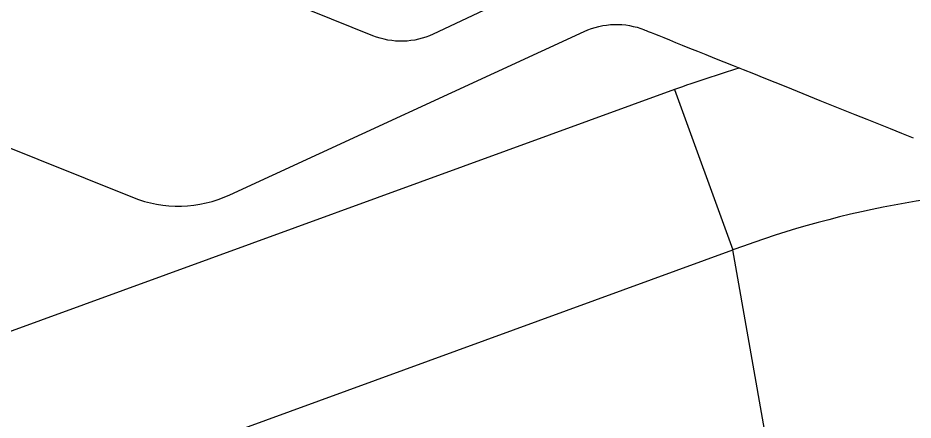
# Model space of a CAD drawing. Header units: inches. Extents: x 2 to 86, y -22 to 129.
# Drawn here: x 33.417 to 37.963, y 40.581 to 42.623 of the extents above; entities that cross this region are included whole.
import ezdxf

# ---------------------------------------------------------------- set-up
doc = ezdxf.new("R2010")
doc.units = ezdxf.units.IN
doc.header["$MEASUREMENT"] = 0
doc.layers.add('BDIM_CYAN', color=4, linetype='Continuous')

# ---------------------------------------------------------------- blocks, each defined once
blk = doc.blocks.new('2026 RHYTHM')
at = {"layer": 'BDIM_CYAN', "color": 3}
for p, q in [((34.3784, 41.2734), (29.4233, 39.47)), ((34.3784, 41.2734), (34.6746, 40.4597)), ((29.7318, 38.6606), (34.6746, 40.4597)), ((34.9291, 39.0163), (34.6746, 40.4597))]:
    blk.add_line(p, q, dxfattribs=at)
for major_axis, ratio, start_param, end_param in [((1.409, -7.991), 0.862679, 3.243025, 3.292549), ((-1.2592, 7.1414), 0.827406, 6.132229, 6.434142)]:
    blk.add_ellipse((36.8081, 33.5561), major_axis=major_axis, ratio=ratio, start_param=start_param, end_param=end_param, dxfattribs=at)
for points, knots in [([(55.2321, 42.0154), (54.8115, 42.1832), (54.4599, 42.3234), (54.4599, 42.3234), (54.2995, 42.3882), (54.1209, 42.3836), (53.9636, 42.3107), (53.9636, 42.3107), (52.1823, 41.4706), (52.1823, 41.4706), (52.0852, 41.4256), (51.975, 41.4228), (51.8759, 41.4627), (51.8759, 41.4627), (49.6949, 42.3428), (49.6949, 42.3428), (49.5345, 42.4075), (49.3559, 42.4029), (49.1986, 42.33), (49.1986, 42.33), (47.4238, 41.5074), (47.4238, 41.5074), (47.3267, 41.4624), (47.2164, 41.4596), (47.1174, 41.4995), (47.1174, 41.4995), (44.9415, 42.3675), (44.9415, 42.3675), (44.781, 42.4322), (44.6024, 42.4277), (44.4452, 42.3548), (44.4452, 42.3548), (42.6712, 41.511), (42.6712, 41.511), (42.5741, 41.466), (42.4638, 41.4631), (42.3648, 41.5031), (42.3648, 41.5031), (40.1837, 42.3831), (40.1837, 42.3831), (40.0233, 42.4479), (39.8447, 42.4433), (39.6874, 42.3704), (39.6874, 42.3704), (37.9126, 41.5478), (37.9126, 41.5478), (37.8155, 41.5028), (37.7053, 41.4999), (37.6062, 41.5399), (37.6062, 41.5399), (35.4303, 42.4079), (35.4303, 42.4079), (35.2699, 42.4726), (35.0913, 42.468), (34.934, 42.3951), (34.934, 42.3951), (33.1528, 41.555), (33.1528, 41.555), (33.0557, 41.51), (32.9454, 41.5072), (32.8464, 41.5472), (32.8464, 41.5472), (30.6653, 42.4272), (30.6653, 42.4272), (30.5049, 42.492), (30.3263, 42.4874), (30.169, 42.4145), (30.169, 42.4145), (29.3567, 42.038), (28.8312, 41.7944)], [0.0811305, 0.0811305, 0.0811305, 0.0811305, 0.0869565, 0.0869565, 0.0869565, 0.1014493, 0.1014493, 0.1014493, 0.115942, 0.115942, 0.115942, 0.1304348, 0.1304348, 0.1304348, 0.1449275, 0.1449275, 0.1449275, 0.1594203, 0.1594203, 0.1594203, 0.173913, 0.173913, 0.173913, 0.1884058, 0.1884058, 0.1884058, 0.2028986, 0.2028986, 0.2028986, 0.2173913, 0.2173913, 0.2173913, 0.2318841, 0.2318841, 0.2318841, 0.2463768, 0.2463768, 0.2463768, 0.2608696, 0.2608696, 0.2608696, 0.2753623, 0.2753623, 0.2753623, 0.2898551, 0.2898551, 0.2898551, 0.3043478, 0.3043478, 0.3043478, 0.3188406, 0.3188406, 0.3188406, 0.3333333, 0.3333333, 0.3333333, 0.3478261, 0.3478261, 0.3478261, 0.3623188, 0.3623188, 0.3623188, 0.3768116, 0.3768116, 0.3768116, 0.3913043, 0.3913043, 0.3913043, 0.4011088, 0.4011088, 0.4011088, 0.4011088]), ([(28.7839, 41.4173), (29.001, 41.5173), (29.1547, 41.5881), (29.1547, 41.5881), (29.2516, 41.633), (29.3616, 41.6359), (29.4605, 41.5962), (29.4605, 41.5962), (31.625, 40.727), (31.625, 40.727), (31.7852, 40.6627), (31.9634, 40.6674), (32.1203, 40.7401), (32.1203, 40.7401), (33.9197, 41.5687), (33.9197, 41.5687), (34.0166, 41.6136), (34.1266, 41.6166), (34.2255, 41.5768), (34.2255, 41.5768), (34.9734, 41.2765), (35.5899, 41.0289)], [0.56096911, 0.56096911, 0.56096911, 0.56096911, 0.56521739, 0.56521739, 0.56521739, 0.57971014, 0.57971014, 0.57971014, 0.5942029, 0.5942029, 0.5942029, 0.60869565, 0.60869565, 0.60869565, 0.62318841, 0.62318841, 0.62318841, 0.63768116, 0.63768116, 0.63768116, 0.64620022, 0.64620022, 0.64620022, 0.64620022])]:
    blk.add_open_spline(points, degree=3, knots=knots, dxfattribs=at)

msp = doc.modelspace()

# ---------------------------------------------------------------- block references
msp.add_blockref('2026 RHYTHM', (2.3733, 0.9854))

doc.saveas('drawing.dxf')
